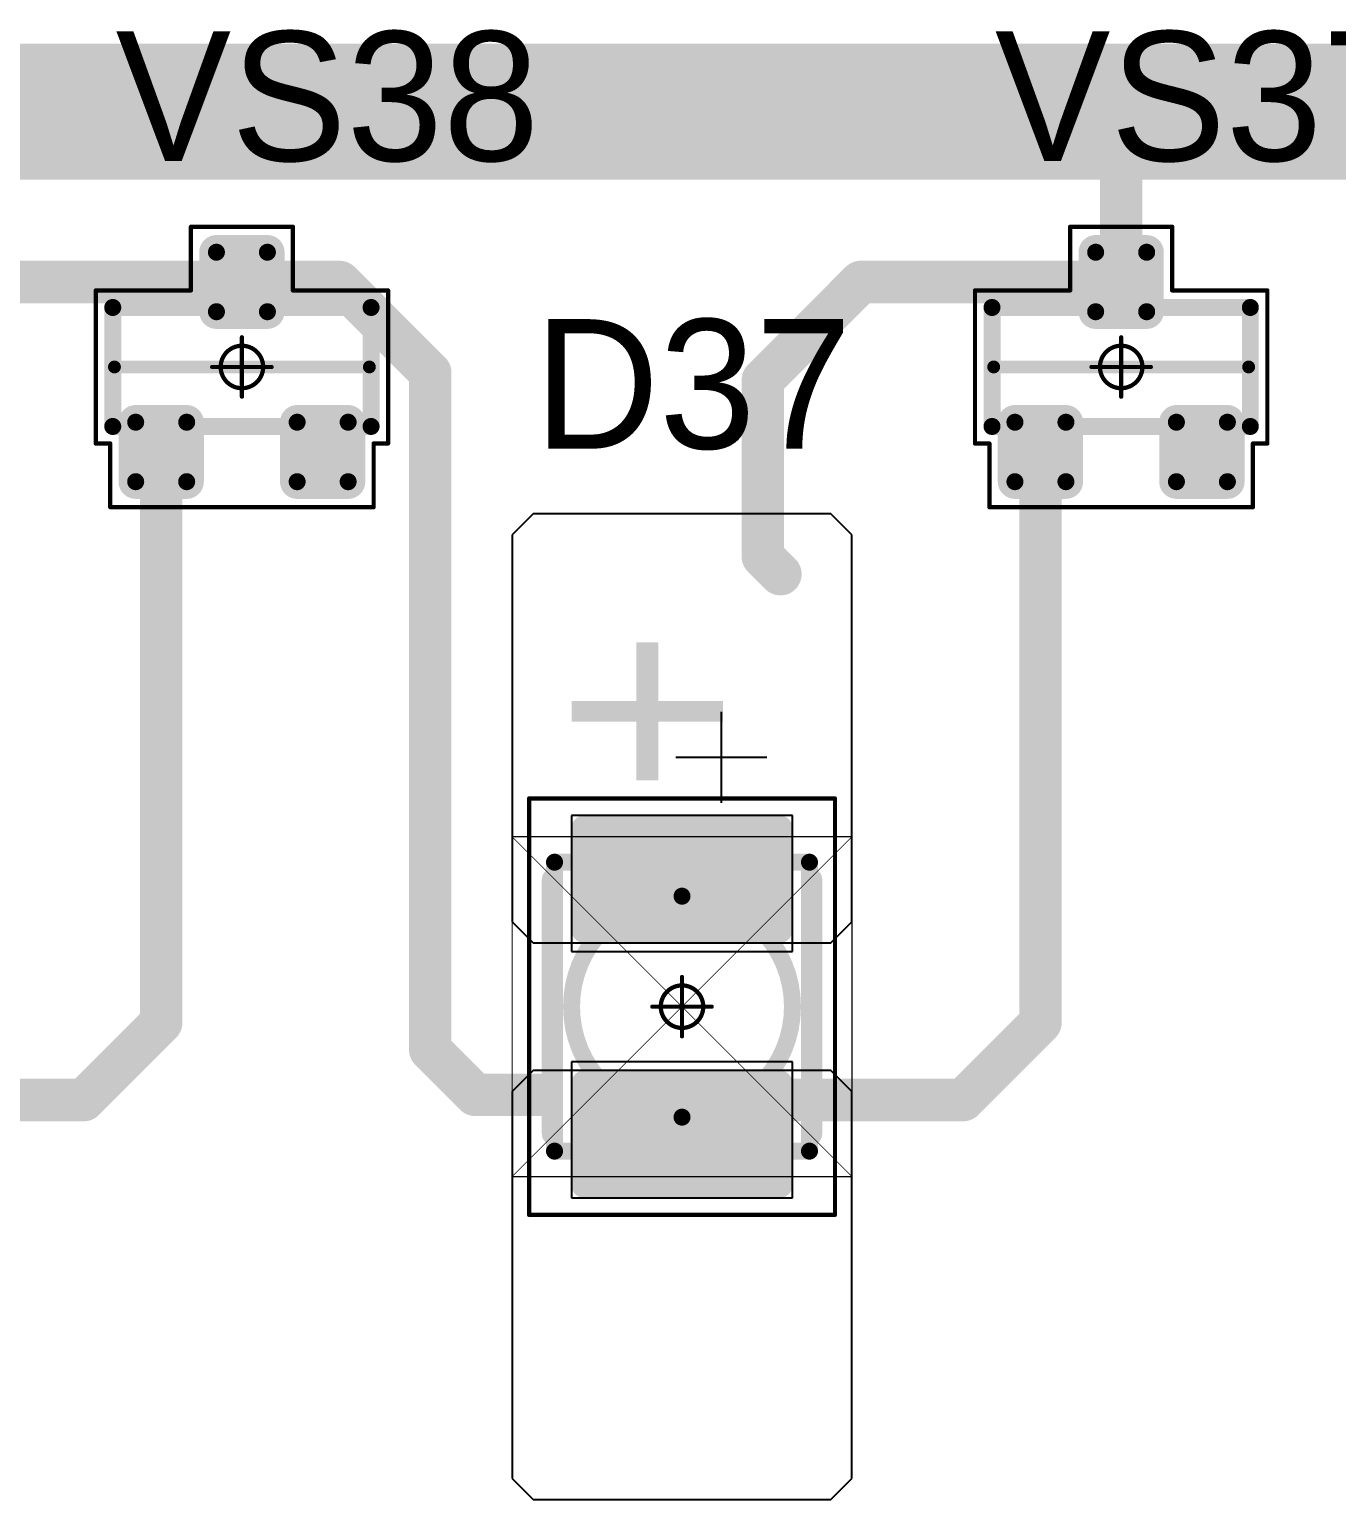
# Model space of a CAD drawing. Header units: millimetres. Extents: x 0 to 775, y 25 to 939.
# Drawn here: x 197.65 to 213.04, y 181.6 to 198.9 of the extents above; entities that cross this region are included whole.
import ezdxf

# ---------------------------------------------------------------- set-up
doc = ezdxf.new("R2010")
doc.units = ezdxf.units.MM
for name, color, linetype in [('Mechanical13', 56, 'Continuous'), ('Mechanical15', 56, 'Continuous'), ('Mechanical9', 56, 'Continuous'), ('TopLayer', 1, 'Continuous'), ('TopOverlay', 2, 'Continuous'), ('TopPaste', 8, 'Continuous'), ('TopSolder', 216, 'Continuous')]:
    doc.layers.add(name, color=color, linetype=linetype)

# ---------------------------------------------------------------- blocks, each defined once
blk = doc.blocks.new('SOT23_31')
at = {"layer": 'Mechanical13', "const_width": 0.2}
for points in [[(-0.7, 1.52), (0.7, 1.52)], [(-0.7, 1.52), (-0.7, -1.52)], [(0.7, 1.52), (0.7, -1.52)], [(-0.7, -1.52), (0.7, -1.52)]]:
    blk.add_lwpolyline(points, dxfattribs=at)
at = {"layer": 'Mechanical13', "const_width": 0.1}
for points in [[(-0.75, 1.52, 1), (-0.65, 1.52, 1)], [(-0.75, 1.52, 1), (-0.65, 1.52, 1)], [(0.65, 1.52, 1), (0.75, 1.52, 1)], [(0.65, 1.52, 1), (0.75, 1.52, 1)], [(-0.75, -1.52, 1), (-0.65, -1.52, 1)], [(-0.75, -1.52, 1), (-0.65, -1.52, 1)], [(0.65, -1.52, 1), (0.75, -1.52, 1)], [(0.65, -1.52, 1), (0.75, -1.52, 1)]]:
    blk.add_lwpolyline(points, format="xyb", close=True, dxfattribs=at)
at = {"layer": 'Mechanical15', "const_width": 0.05}
for points in [[(-0.9, 1.72), (-0.9, 1.55)], [(-0.9, 1.72), (0.9, 1.72)], [(0.9, 1.72), (0.9, 0.6)], [(-1.65, 1.55), (-1.65, -1.55)], [(-1.65, 1.55), (-0.9, 1.55)], [(0.9, 0.6), (1.65, 0.6)], [(1.65, 0.6), (1.65, -0.6)], [(0, 0.35), (0, -0.35)], [(-0.35, 0), (0.35, 0)], [(0.9, -0.6), (1.65, -0.6)], [(0.9, -0.6), (0.9, -1.72)], [(-1.65, -1.55), (-0.9, -1.55)], [(-0.9, -1.55), (-0.9, -1.72)], [(-0.9, -1.72), (0.9, -1.72)]]:
    blk.add_lwpolyline(points, dxfattribs=at)
at = {"layer": 'Mechanical15'}
for points, const_width in [([(-0.913, 1.72, 1), (-0.888, 1.72, 1)], 0.025), ([(-0.913, 1.72, 1), (-0.888, 1.72, 1)], 0.025), ([(0.888, 1.72, 1), (0.913, 1.72, 1)], 0.025), ([(0.888, 1.72, 1), (0.913, 1.72, 1)], 0.025), ([(-1.662, 1.55, 1), (-1.637, 1.55, 1)], 0.025), ([(-1.662, 1.55, 1), (-1.637, 1.55, 1)], 0.025), ([(-0.913, 1.55, 1), (-0.888, 1.55, 1)], 0.025), ([(-0.913, 1.55, 1), (-0.888, 1.55, 1)], 0.025), ([(0.888, 0.6, 1), (0.913, 0.6, 1)], 0.025), ([(0.888, 0.6, 1), (0.913, 0.6, 1)], 0.025), ([(1.637, 0.6, 1), (1.662, 0.6, 1)], 0.025), ([(1.637, 0.6, 1), (1.662, 0.6, 1)], 0.025), ([(-0.012, 0.35, 1), (0.012, 0.35, 1)], 0.025), ([(0.25, 0, 1), (-0.25, 0, 1)], 0.05), ([(-0.362, 0, 1), (-0.337, 0, 1)], 0.025), ([(-0.262, 0, 1), (-0.238, 0, 1)], 0.025), ([(0.238, 0, 1), (0.262, 0, 1)], 0.025), ([(0.337, 0, 1), (0.362, 0, 1)], 0.025), ([(-0.012, -0.35, 1), (0.012, -0.35, 1)], 0.025), ([(0.888, -0.6, 1), (0.913, -0.6, 1)], 0.025), ([(0.888, -0.6, 1), (0.913, -0.6, 1)], 0.025), ([(1.637, -0.6, 1), (1.662, -0.6, 1)], 0.025), ([(1.637, -0.6, 1), (1.662, -0.6, 1)], 0.025), ([(-1.662, -1.55, 1), (-1.637, -1.55, 1)], 0.025), ([(-1.662, -1.55, 1), (-1.637, -1.55, 1)], 0.025), ([(-0.913, -1.55, 1), (-0.888, -1.55, 1)], 0.025), ([(-0.913, -1.55, 1), (-0.888, -1.55, 1)], 0.025), ([(-0.913, -1.72, 1), (-0.888, -1.72, 1)], 0.025), ([(-0.913, -1.72, 1), (-0.888, -1.72, 1)], 0.025), ([(0.888, -1.72, 1), (0.913, -1.72, 1)], 0.025), ([(0.888, -1.72, 1), (0.913, -1.72, 1)], 0.025)]:
    blk.add_lwpolyline(points, format="xyb", close=True, dxfattribs=dict(at, const_width=const_width))
at = {"layer": 'TopLayer', "const_width": 0.1}
for points in [[(-1.4, 1.25, 1), (-1.3, 1.25, 1)], [(-0.7, 1.25, 1), (-0.6, 1.25, 1)], [(-1.4, 0.65, 1), (-1.3, 0.65, 1)], [(-0.7, 0.65, 1), (-0.6, 0.65, 1)], [(0.6, 0.3, 1), (0.7, 0.3, 1)], [(1.3, 0.3, 1), (1.4, 0.3, 1)], [(0.6, -0.3, 1), (0.7, -0.3, 1)], [(1.3, -0.3, 1), (1.4, -0.3, 1)], [(-1.4, -0.65, 1), (-1.3, -0.65, 1)], [(-0.7, -0.65, 1), (-0.6, -0.65, 1)], [(-1.4, -1.25, 1), (-1.3, -1.25, 1)], [(-0.7, -1.25, 1), (-0.6, -1.25, 1)]]:
    blk.add_lwpolyline(points, format="xyb", close=True, dxfattribs=at)
at = {"layer": 'TopLayer'}
for points in [[(-1.45, 1.25), (-1.45, 0.65), (-0.55, 1.25), (-0.55, 0.65)], [(-1.35, 1.35), (-1.35, 0.55), (-0.65, 1.35), (-0.65, 0.55)], [(0.65, 0.4), (0.65, -0.4), (1.35, 0.4), (1.35, -0.4)], [(0.55, 0.3), (0.55, -0.3), (1.45, 0.3), (1.45, -0.3)], [(-1.45, -0.65), (-1.45, -1.25), (-0.55, -0.65), (-0.55, -1.25)], [(-1.35, -0.55), (-1.35, -1.35), (-0.65, -0.55), (-0.65, -1.35)]]:
    blk.add_solid(points, dxfattribs=at)
at = {"layer": 'TopOverlay', "const_width": 0.15}
blk.add_lwpolyline([(0, 1.5), (0, -1.5)], dxfattribs=at)
at = {"layer": 'TopOverlay', "const_width": 0.075}
for points in [[(-0.038, 1.5, 1), (0.038, 1.5, 1)], [(-0.038, -1.5, 1), (0.038, -1.5, 1)]]:
    blk.add_lwpolyline(points, format="xyb", close=True, dxfattribs=at)
at = {"layer": 'TopPaste', "const_width": 0.075}
for points in [[(-1.387, 1.25, 1), (-1.313, 1.25, 1)], [(-0.687, 1.25, 1), (-0.613, 1.25, 1)], [(-1.387, 0.65, 1), (-1.313, 0.65, 1)], [(-0.687, 0.65, 1), (-0.613, 0.65, 1)], [(0.613, 0.3, 1), (0.687, 0.3, 1)], [(1.313, 0.3, 1), (1.387, 0.3, 1)], [(0.613, -0.3, 1), (0.687, -0.3, 1)], [(1.313, -0.3, 1), (1.387, -0.3, 1)], [(-1.387, -0.65, 1), (-1.313, -0.65, 1)], [(-0.687, -0.65, 1), (-0.613, -0.65, 1)], [(-1.387, -1.25, 1), (-1.313, -1.25, 1)], [(-0.687, -1.25, 1), (-0.613, -1.25, 1)]]:
    blk.add_lwpolyline(points, format="xyb", close=True, dxfattribs=at)
at = {"layer": 'TopPaste'}
for points in [[(-1.425, 1.25), (-1.425, 0.65), (-0.575, 1.25), (-0.575, 0.65)], [(-1.35, 1.325), (-1.35, 0.575), (-0.65, 1.325), (-0.65, 0.575)], [(0.65, 0.375), (0.65, -0.375), (1.35, 0.375), (1.35, -0.375)], [(0.575, 0.3), (0.575, -0.3), (1.425, 0.3), (1.425, -0.3)], [(-1.425, -0.65), (-1.425, -1.25), (-0.575, -0.65), (-0.575, -1.25)], [(-1.35, -0.575), (-1.35, -1.325), (-0.65, -0.575), (-0.65, -1.325)]]:
    blk.add_solid(points, dxfattribs=at)
at = {"layer": 'TopSolder', "const_width": 0.202}
for points in [[(-1.451, 1.25, 1), (-1.249, 1.25, 1)], [(-0.751, 1.25, 1), (-0.549, 1.25, 1)], [(-1.451, 0.65, 1), (-1.249, 0.65, 1)], [(-0.751, 0.65, 1), (-0.549, 0.65, 1)], [(0.549, 0.3, 1), (0.751, 0.3, 1)], [(1.249, 0.3, 1), (1.451, 0.3, 1)], [(0.549, -0.3, 1), (0.751, -0.3, 1)], [(1.249, -0.3, 1), (1.451, -0.3, 1)], [(-1.451, -0.65, 1), (-1.249, -0.65, 1)], [(-0.751, -0.65, 1), (-0.549, -0.65, 1)], [(-1.451, -1.25, 1), (-1.249, -1.25, 1)], [(-0.751, -1.25, 1), (-0.549, -1.25, 1)]]:
    blk.add_lwpolyline(points, format="xyb", close=True, dxfattribs=at)
at = {"layer": 'TopSolder'}
for points in [[(-1.35, 1.452), (-1.35, 0.448), (-0.65, 1.452), (-0.65, 0.448)], [(-1.552, 1.25), (-1.552, 0.65), (-0.448, 1.25), (-0.448, 0.65)], [(0.65, 0.502), (0.65, -0.502), (1.35, 0.502), (1.35, -0.502)], [(0.448, 0.3), (0.448, -0.3), (1.552, 0.3), (1.552, -0.3)], [(-1.35, -0.448), (-1.35, -1.452), (-0.65, -0.448), (-0.65, -1.452)], [(-1.552, -0.65), (-1.552, -1.25), (-0.448, -0.65), (-0.448, -1.25)]]:
    blk.add_solid(points, dxfattribs=at)
blk = doc.blocks.new('SOT23_32')
at = {"layer": 'Mechanical13', "const_width": 0.2}
for points in [[(-0.7, 1.52), (0.7, 1.52)], [(-0.7, 1.52), (-0.7, -1.52)], [(0.7, 1.52), (0.7, -1.52)], [(-0.7, -1.52), (0.7, -1.52)]]:
    blk.add_lwpolyline(points, dxfattribs=at)
at = {"layer": 'Mechanical13', "const_width": 0.1}
for points in [[(-0.75, 1.52, 1), (-0.65, 1.52, 1)], [(-0.75, 1.52, 1), (-0.65, 1.52, 1)], [(0.65, 1.52, 1), (0.75, 1.52, 1)], [(0.65, 1.52, 1), (0.75, 1.52, 1)], [(-0.75, -1.52, 1), (-0.65, -1.52, 1)], [(-0.75, -1.52, 1), (-0.65, -1.52, 1)], [(0.65, -1.52, 1), (0.75, -1.52, 1)], [(0.65, -1.52, 1), (0.75, -1.52, 1)]]:
    blk.add_lwpolyline(points, format="xyb", close=True, dxfattribs=at)
at = {"layer": 'Mechanical15', "const_width": 0.05}
for points in [[(-0.9, 1.72), (-0.9, 1.55)], [(-0.9, 1.72), (0.9, 1.72)], [(0.9, 1.72), (0.9, 0.6)], [(-1.65, 1.55), (-1.65, -1.55)], [(-1.65, 1.55), (-0.9, 1.55)], [(0.9, 0.6), (1.65, 0.6)], [(1.65, 0.6), (1.65, -0.6)], [(0, 0.35), (0, -0.35)], [(-0.35, 0), (0.35, 0)], [(0.9, -0.6), (1.65, -0.6)], [(0.9, -0.6), (0.9, -1.72)], [(-1.65, -1.55), (-0.9, -1.55)], [(-0.9, -1.55), (-0.9, -1.72)], [(-0.9, -1.72), (0.9, -1.72)]]:
    blk.add_lwpolyline(points, dxfattribs=at)
at = {"layer": 'Mechanical15'}
for points, const_width in [([(-0.913, 1.72, 1), (-0.888, 1.72, 1)], 0.025), ([(-0.913, 1.72, 1), (-0.888, 1.72, 1)], 0.025), ([(0.888, 1.72, 1), (0.913, 1.72, 1)], 0.025), ([(0.888, 1.72, 1), (0.913, 1.72, 1)], 0.025), ([(-1.662, 1.55, 1), (-1.637, 1.55, 1)], 0.025), ([(-1.662, 1.55, 1), (-1.637, 1.55, 1)], 0.025), ([(-0.913, 1.55, 1), (-0.888, 1.55, 1)], 0.025), ([(-0.913, 1.55, 1), (-0.888, 1.55, 1)], 0.025), ([(0.888, 0.6, 1), (0.913, 0.6, 1)], 0.025), ([(0.888, 0.6, 1), (0.913, 0.6, 1)], 0.025), ([(1.637, 0.6, 1), (1.662, 0.6, 1)], 0.025), ([(1.637, 0.6, 1), (1.662, 0.6, 1)], 0.025), ([(-0.012, 0.35, 1), (0.012, 0.35, 1)], 0.025), ([(0.25, 0, 1), (-0.25, 0, 1)], 0.05), ([(-0.362, 0, 1), (-0.337, 0, 1)], 0.025), ([(-0.262, 0, 1), (-0.238, 0, 1)], 0.025), ([(0.238, 0, 1), (0.262, 0, 1)], 0.025), ([(0.337, 0, 1), (0.362, 0, 1)], 0.025), ([(-0.012, -0.35, 1), (0.012, -0.35, 1)], 0.025), ([(0.888, -0.6, 1), (0.913, -0.6, 1)], 0.025), ([(0.888, -0.6, 1), (0.913, -0.6, 1)], 0.025), ([(1.637, -0.6, 1), (1.662, -0.6, 1)], 0.025), ([(1.637, -0.6, 1), (1.662, -0.6, 1)], 0.025), ([(-1.662, -1.55, 1), (-1.637, -1.55, 1)], 0.025), ([(-1.662, -1.55, 1), (-1.637, -1.55, 1)], 0.025), ([(-0.913, -1.55, 1), (-0.888, -1.55, 1)], 0.025), ([(-0.913, -1.55, 1), (-0.888, -1.55, 1)], 0.025), ([(-0.913, -1.72, 1), (-0.888, -1.72, 1)], 0.025), ([(-0.913, -1.72, 1), (-0.888, -1.72, 1)], 0.025), ([(0.888, -1.72, 1), (0.913, -1.72, 1)], 0.025), ([(0.888, -1.72, 1), (0.913, -1.72, 1)], 0.025)]:
    blk.add_lwpolyline(points, format="xyb", close=True, dxfattribs=dict(at, const_width=const_width))
at = {"layer": 'TopLayer', "const_width": 0.1}
for points in [[(-1.4, 1.25, 1), (-1.3, 1.25, 1)], [(-0.7, 1.25, 1), (-0.6, 1.25, 1)], [(-1.4, 0.65, 1), (-1.3, 0.65, 1)], [(-0.7, 0.65, 1), (-0.6, 0.65, 1)], [(0.6, 0.3, 1), (0.7, 0.3, 1)], [(1.3, 0.3, 1), (1.4, 0.3, 1)], [(0.6, -0.3, 1), (0.7, -0.3, 1)], [(1.3, -0.3, 1), (1.4, -0.3, 1)], [(-1.4, -0.65, 1), (-1.3, -0.65, 1)], [(-0.7, -0.65, 1), (-0.6, -0.65, 1)], [(-1.4, -1.25, 1), (-1.3, -1.25, 1)], [(-0.7, -1.25, 1), (-0.6, -1.25, 1)]]:
    blk.add_lwpolyline(points, format="xyb", close=True, dxfattribs=at)
at = {"layer": 'TopLayer'}
for points in [[(-1.45, 1.25), (-1.45, 0.65), (-0.55, 1.25), (-0.55, 0.65)], [(-1.35, 1.35), (-1.35, 0.55), (-0.65, 1.35), (-0.65, 0.55)], [(0.65, 0.4), (0.65, -0.4), (1.35, 0.4), (1.35, -0.4)], [(0.55, 0.3), (0.55, -0.3), (1.45, 0.3), (1.45, -0.3)], [(-1.45, -0.65), (-1.45, -1.25), (-0.55, -0.65), (-0.55, -1.25)], [(-1.35, -0.55), (-1.35, -1.35), (-0.65, -0.55), (-0.65, -1.35)]]:
    blk.add_solid(points, dxfattribs=at)
at = {"layer": 'TopOverlay', "const_width": 0.15}
blk.add_lwpolyline([(0, 1.5), (0, -1.5)], dxfattribs=at)
at = {"layer": 'TopOverlay', "const_width": 0.075}
for points in [[(-0.038, 1.5, 1), (0.038, 1.5, 1)], [(-0.038, -1.5, 1), (0.038, -1.5, 1)]]:
    blk.add_lwpolyline(points, format="xyb", close=True, dxfattribs=at)
at = {"layer": 'TopPaste', "const_width": 0.075}
for points in [[(-1.387, 1.25, 1), (-1.313, 1.25, 1)], [(-0.687, 1.25, 1), (-0.613, 1.25, 1)], [(-1.387, 0.65, 1), (-1.313, 0.65, 1)], [(-0.687, 0.65, 1), (-0.613, 0.65, 1)], [(0.613, 0.3, 1), (0.687, 0.3, 1)], [(1.313, 0.3, 1), (1.387, 0.3, 1)], [(0.613, -0.3, 1), (0.687, -0.3, 1)], [(1.313, -0.3, 1), (1.387, -0.3, 1)], [(-1.387, -0.65, 1), (-1.313, -0.65, 1)], [(-0.687, -0.65, 1), (-0.613, -0.65, 1)], [(-1.387, -1.25, 1), (-1.313, -1.25, 1)], [(-0.687, -1.25, 1), (-0.613, -1.25, 1)]]:
    blk.add_lwpolyline(points, format="xyb", close=True, dxfattribs=at)
at = {"layer": 'TopPaste'}
for points in [[(-1.425, 1.25), (-1.425, 0.65), (-0.575, 1.25), (-0.575, 0.65)], [(-1.35, 1.325), (-1.35, 0.575), (-0.65, 1.325), (-0.65, 0.575)], [(0.65, 0.375), (0.65, -0.375), (1.35, 0.375), (1.35, -0.375)], [(0.575, 0.3), (0.575, -0.3), (1.425, 0.3), (1.425, -0.3)], [(-1.425, -0.65), (-1.425, -1.25), (-0.575, -0.65), (-0.575, -1.25)], [(-1.35, -0.575), (-1.35, -1.325), (-0.65, -0.575), (-0.65, -1.325)]]:
    blk.add_solid(points, dxfattribs=at)
at = {"layer": 'TopSolder', "const_width": 0.202}
for points in [[(-1.451, 1.25, 1), (-1.249, 1.25, 1)], [(-0.751, 1.25, 1), (-0.549, 1.25, 1)], [(-1.451, 0.65, 1), (-1.249, 0.65, 1)], [(-0.751, 0.65, 1), (-0.549, 0.65, 1)], [(0.549, 0.3, 1), (0.751, 0.3, 1)], [(1.249, 0.3, 1), (1.451, 0.3, 1)], [(0.549, -0.3, 1), (0.751, -0.3, 1)], [(1.249, -0.3, 1), (1.451, -0.3, 1)], [(-1.451, -0.65, 1), (-1.249, -0.65, 1)], [(-0.751, -0.65, 1), (-0.549, -0.65, 1)], [(-1.451, -1.25, 1), (-1.249, -1.25, 1)], [(-0.751, -1.25, 1), (-0.549, -1.25, 1)]]:
    blk.add_lwpolyline(points, format="xyb", close=True, dxfattribs=at)
at = {"layer": 'TopSolder'}
for points in [[(-1.35, 1.452), (-1.35, 0.448), (-0.65, 1.452), (-0.65, 0.448)], [(-1.552, 1.25), (-1.552, 0.65), (-0.448, 1.25), (-0.448, 0.65)], [(0.65, 0.502), (0.65, -0.502), (1.35, 0.502), (1.35, -0.502)], [(0.448, 0.3), (0.448, -0.3), (1.552, 0.3), (1.552, -0.3)], [(-1.35, -0.448), (-1.35, -1.452), (-0.65, -0.448), (-0.65, -1.452)], [(-1.552, -0.65), (-1.552, -1.25), (-0.448, -0.65), (-0.448, -1.25)]]:
    blk.add_solid(points, dxfattribs=at)
blk = doc.blocks.new('T66G_125')
at = {"layer": 'Mechanical13'}
for p, q in [((2.936, 0.071), (2.936, -1)), ((2.4, -0.464), (3.471, -0.464))]:
    blk.add_line(p, q, dxfattribs=at)
at = {"layer": 'Mechanical13', "const_width": 0.2}
for points in [[(-1.7, 1.5), (-1.7, -1.5)], [(-1.7, 1.5), (1.7, 1.5)], [(1.7, 1.5), (1.7, -1.5)], [(-1.7, -1.5), (1.7, -1.5)]]:
    blk.add_lwpolyline(points, dxfattribs=at)
at = {"layer": 'Mechanical13'}
for points, const_width in [([(-1.75, 1.5, 1), (-1.65, 1.5, 1)], 0.1), ([(-1.75, 1.5, 1), (-1.65, 1.5, 1)], 0.1), ([(1.65, 1.5, 1), (1.75, 1.5, 1)], 0.1), ([(1.65, 1.5, 1), (1.75, 1.5, 1)], 0.1), ([(1.3, 0, 1), (-1.3, 0, 1)], 0.2), ([(-1.35, 0, 1), (-1.25, 0, 1)], 0.1), ([(1.25, 0, 1), (1.35, 0, 1)], 0.1), ([(-1.75, -1.5, 1), (-1.65, -1.5, 1)], 0.1), ([(-1.75, -1.5, 1), (-1.65, -1.5, 1)], 0.1), ([(1.65, -1.5, 1), (1.75, -1.5, 1)], 0.1), ([(1.65, -1.5, 1), (1.75, -1.5, 1)], 0.1)]:
    blk.add_lwpolyline(points, format="xyb", close=True, dxfattribs=dict(at, const_width=const_width))
at = {"layer": 'Mechanical15', "const_width": 0.05}
for points in [[(-2.45, 1.8), (2.45, 1.8)], [(-2.45, 1.8), (-2.45, -1.8)], [(2.45, 1.8), (2.45, -1.8)], [(0, 0.35), (0, -0.35)], [(-0.35, 0), (0.35, 0)], [(-2.45, -1.8), (2.45, -1.8)]]:
    blk.add_lwpolyline(points, dxfattribs=at)
at = {"layer": 'Mechanical15'}
for points, const_width in [([(-2.462, 1.8, 1), (-2.438, 1.8, 1)], 0.025), ([(-2.462, 1.8, 1), (-2.438, 1.8, 1)], 0.025), ([(2.438, 1.8, 1), (2.462, 1.8, 1)], 0.025), ([(2.438, 1.8, 1), (2.462, 1.8, 1)], 0.025), ([(-0.012, 0.35, 1), (0.012, 0.35, 1)], 0.025), ([(0.25, 0, 1), (-0.25, 0, 1)], 0.05), ([(-0.362, 0, 1), (-0.337, 0, 1)], 0.025), ([(-0.262, 0, 1), (-0.238, 0, 1)], 0.025), ([(0.238, 0, 1), (0.262, 0, 1)], 0.025), ([(0.337, 0, 1), (0.362, 0, 1)], 0.025), ([(-0.012, -0.35, 1), (0.012, -0.35, 1)], 0.025), ([(-2.462, -1.8, 1), (-2.438, -1.8, 1)], 0.025), ([(-2.462, -1.8, 1), (-2.438, -1.8, 1)], 0.025), ([(2.438, -1.8, 1), (2.462, -1.8, 1)], 0.025), ([(2.438, -1.8, 1), (2.462, -1.8, 1)], 0.025)]:
    blk.add_lwpolyline(points, format="xyb", close=True, dxfattribs=dict(at, const_width=const_width))
at = {"layer": 'TopLayer'}
for p, q in [((-5.55, 2), (-5.8, 1.75)), ((-1, 2), (-5.55, 2)), ((-0.75, 1.75), (-1, 2)), ((1, 2), (0.75, 1.75)), ((5.55, 2), (1, 2)), ((5.8, 1.75), (5.55, 2)), ((-5.8, 1.75), (-5.8, -1.75)), ((-0.75, -1.75), (-0.75, 1.75)), ((0.75, 1.75), (0.75, -1.75)), ((5.8, -1.75), (5.8, 1.75)), ((-5.8, -1.75), (-5.55, -2)), ((-1, -2), (-0.75, -1.75)), ((0.75, -1.75), (1, -2)), ((5.55, -2), (5.8, -1.75)), ((-5.55, -2), (-1, -2)), ((1, -2), (5.55, -2))]:
    blk.add_line(p, q, dxfattribs=at)
at = {"layer": 'TopLayer', "const_width": 0.15}
for points in [[(-2.175, 1.15, 1), (-2.025, 1.15, 1)], [(-0.975, 1.15, 1), (-0.825, 1.15, 1)], [(0.825, 1.15, 1), (0.975, 1.15, 1)], [(2.025, 1.15, 1), (2.175, 1.15, 1)], [(-2.175, -1.15, 1), (-2.025, -1.15, 1)], [(-0.975, -1.15, 1), (-0.825, -1.15, 1)], [(0.825, -1.15, 1), (0.975, -1.15, 1)], [(2.025, -1.15, 1), (2.175, -1.15, 1)]]:
    blk.add_lwpolyline(points, format="xyb", close=True, dxfattribs=at)
at = {"layer": 'TopLayer'}
for points in [[(-0.9, 1.3), (-2.1, 1.3), (-0.9, -1.3), (-2.1, -1.3)], [(2.1, 1.3), (0.9, 1.3), (2.1, -1.3), (0.9, -1.3)], [(-0.75, 1.15), (-2.25, 1.15), (-0.75, -1.15), (-2.25, -1.15)], [(2.25, 1.15), (0.75, 1.15), (2.25, -1.15), (0.75, -1.15)]]:
    blk.add_solid(points, dxfattribs=at)
at = {"layer": 'TopOverlay', "const_width": 0.25}
for points in [[(-1.5, 1.525), (1.5, 1.525)], [(-1.5, -1.525), (1.5, -1.525)]]:
    blk.add_lwpolyline(points, dxfattribs=at)
at = {"layer": 'TopOverlay', "const_width": 0.125}
for points in [[(-1.562, 1.525, 1), (-1.438, 1.525, 1)], [(1.438, 1.525, 1), (1.562, 1.525, 1)], [(-1.562, -1.525, 1), (-1.438, -1.525, 1)], [(1.438, -1.525, 1), (1.562, -1.525, 1)]]:
    blk.add_lwpolyline(points, format="xyb", close=True, dxfattribs=at)
at = {"layer": 'TopPaste', "const_width": 0.125}
for points in [[(-2.163, 1.15, 1), (-2.038, 1.15, 1)], [(-0.963, 1.15, 1), (-0.838, 1.15, 1)], [(0.838, 1.15, 1), (0.963, 1.15, 1)], [(2.038, 1.15, 1), (2.163, 1.15, 1)], [(-2.163, -1.15, 1), (-2.038, -1.15, 1)], [(-0.963, -1.15, 1), (-0.838, -1.15, 1)], [(0.838, -1.15, 1), (0.963, -1.15, 1)], [(2.038, -1.15, 1), (2.163, -1.15, 1)]]:
    blk.add_lwpolyline(points, format="xyb", close=True, dxfattribs=at)
at = {"layer": 'TopPaste'}
for points in [[(-0.9, 1.275), (-2.1, 1.275), (-0.9, -1.275), (-2.1, -1.275)], [(2.1, 1.275), (0.9, 1.275), (2.1, -1.275), (0.9, -1.275)], [(-0.775, 1.15), (-2.225, 1.15), (-0.775, -1.15), (-2.225, -1.15)], [(2.225, 1.15), (0.775, 1.15), (2.225, -1.15), (0.775, -1.15)]]:
    blk.add_solid(points, dxfattribs=at)
at = {"layer": 'TopSolder'}
for p, q in [((-2.25, 1.3), (-2.25, -1.3)), ((-0.65, 1.3), (-2.25, 1.3)), ((-0.65, -1.3), (-0.65, 1.3)), ((0.65, 1.3), (0.65, -1.3)), ((2.25, 1.3), (0.65, 1.3)), ((2.25, -1.3), (2.25, 1.3)), ((-2.25, -1.3), (-0.65, -1.3)), ((0.65, -1.3), (2.25, -1.3))]:
    blk.add_line(p, q, dxfattribs=at)
at = {"layer": 'TopOverlay'}
blk.add_text('+', height=2.5, dxfattribs=at).set_placement((2.5, -0.8))

msp = doc.modelspace()

# ---------------------------------------------------------------- linework, layer by layer
at = {"layer": 'Mechanical9'}
for points, const_width in [([(203.333, 189.4), (207.333, 189.4)], 0.0127), ([(203.333, 185.4), (203.333, 189.4)], 0.0127), ([(203.333, 185.4), (207.333, 189.4)], 0.01), ([(203.333, 189.4), (207.333, 185.4)], 0.01), ([(207.333, 185.4), (207.333, 189.4)], 0.0127), ([(203.333, 185.4), (207.333, 185.4)], 0.0127)]:
    msp.add_lwpolyline(points, dxfattribs=dict(at, const_width=const_width))
for points, const_width in [([(203.33, 189.4, 1), (203.336, 189.4, 1)], 0.00635), ([(203.33, 189.4, 1), (203.336, 189.4, 1)], 0.00635), ([(203.33, 189.4, 1), (203.335, 189.4, 1)], 0.005), ([(207.33, 189.4, 1), (207.336, 189.4, 1)], 0.00635), ([(207.33, 189.4, 1), (207.336, 189.4, 1)], 0.00635), ([(207.33, 189.4, 1), (207.335, 189.4, 1)], 0.005), ([(203.33, 185.4, 1), (203.336, 185.4, 1)], 0.00635), ([(203.33, 185.4, 1), (203.336, 185.4, 1)], 0.00635), ([(203.33, 185.4, 1), (203.335, 185.4, 1)], 0.005), ([(207.33, 185.4, 1), (207.336, 185.4, 1)], 0.00635), ([(207.33, 185.4, 1), (207.336, 185.4, 1)], 0.00635), ([(207.33, 185.4, 1), (207.335, 185.4, 1)], 0.005)]:
    msp.add_lwpolyline(points, format="xyb", close=True, dxfattribs=dict(at, const_width=const_width))
at = {"layer": 'TopLayer'}
for points, const_width in [([(179.085, 197.93), (210.363, 197.93)], 1.6), ([(210.363, 197.93), (242.074, 197.93)], 1.6), ([(210.363, 197.93), (210.501, 197.792)], 0.5), ([(210.501, 195.927), (210.501, 197.792)], 0.5), ([(197.089, 195.927), (200.154, 195.927)], 0.5), ([(200.154, 195.927), (201.304, 195.927)], 0.5), ([(201.304, 195.927), (202.37, 194.86)], 0.5), ([(206.285, 194.775), (207.436, 195.927)], 0.5), ([(207.436, 195.927), (210.501, 195.927)], 0.5), ([(202.37, 186.893), (202.37, 194.86)], 0.5), ([(206.285, 192.695), (206.285, 194.775)], 0.5), ([(199.204, 187.212), (199.204, 193.927)], 0.5), ([(209.551, 187.212), (209.551, 193.927)], 0.5), ([(206.285, 192.695), (206.491, 192.489)], 0.5), ([(198.293, 186.301), (199.204, 187.212)], 0.5), ([(208.64, 186.301), (209.551, 187.212)], 0.5), ([(202.37, 186.893), (202.901, 186.362)], 0.5), ([(195.852, 186.301), (198.293, 186.301)], 0.5), ([(202.901, 186.362), (203.659, 186.362)], 0.5), ([(206.199, 186.301), (208.64, 186.301)], 0.5)]:
    msp.add_lwpolyline(points, dxfattribs=dict(at, const_width=const_width))
for points, const_width in [([(209.963, 197.93, 1), (210.763, 197.93, 1)], 0.8), ([(209.963, 197.93, 1), (210.763, 197.93, 1)], 0.8), ([(210.238, 197.93, 1), (210.488, 197.93, 1)], 0.25), ([(210.376, 197.792, 1), (210.626, 197.792, 1)], 0.25), ([(210.376, 197.792, 1), (210.626, 197.792, 1)], 0.25), ([(200.029, 195.927, 1), (200.279, 195.927, 1)], 0.25), ([(200.029, 195.927, 1), (200.279, 195.927, 1)], 0.25), ([(201.179, 195.927, 1), (201.429, 195.927, 1)], 0.25), ([(201.179, 195.927, 1), (201.429, 195.927, 1)], 0.25), ([(207.311, 195.927, 1), (207.561, 195.927, 1)], 0.25), ([(207.311, 195.927, 1), (207.561, 195.927, 1)], 0.25), ([(210.376, 195.927, 1), (210.626, 195.927, 1)], 0.25), ([(210.376, 195.927, 1), (210.626, 195.927, 1)], 0.25), ([(202.245, 194.86, 1), (202.495, 194.86, 1)], 0.25), ([(202.245, 194.86, 1), (202.495, 194.86, 1)], 0.25), ([(206.16, 194.775, 1), (206.41, 194.775, 1)], 0.25), ([(206.16, 194.775, 1), (206.41, 194.775, 1)], 0.25), ([(199.079, 193.927, 1), (199.329, 193.927, 1)], 0.25), ([(209.426, 193.927, 1), (209.676, 193.927, 1)], 0.25), ([(206.16, 192.695, 1), (206.41, 192.695, 1)], 0.25), ([(206.16, 192.695, 1), (206.41, 192.695, 1)], 0.25), ([(206.366, 192.489, 1), (206.616, 192.489, 1)], 0.25), ([(199.079, 187.212, 1), (199.329, 187.212, 1)], 0.25), ([(199.079, 187.212, 1), (199.329, 187.212, 1)], 0.25), ([(209.426, 187.212, 1), (209.676, 187.212, 1)], 0.25), ([(209.426, 187.212, 1), (209.676, 187.212, 1)], 0.25), ([(202.245, 186.893, 1), (202.495, 186.893, 1)], 0.25), ([(202.245, 186.893, 1), (202.495, 186.893, 1)], 0.25), ([(198.168, 186.301, 1), (198.418, 186.301, 1)], 0.25), ([(198.168, 186.301, 1), (198.418, 186.301, 1)], 0.25), ([(202.776, 186.362, 1), (203.026, 186.362, 1)], 0.25), ([(202.776, 186.362, 1), (203.026, 186.362, 1)], 0.25), ([(203.534, 186.362, 1), (203.784, 186.362, 1)], 0.25), ([(206.074, 186.301, 1), (206.324, 186.301, 1)], 0.25), ([(208.515, 186.301, 1), (208.765, 186.301, 1)], 0.25), ([(208.515, 186.301, 1), (208.765, 186.301, 1)], 0.25)]:
    msp.add_lwpolyline(points, format="xyb", close=True, dxfattribs=dict(at, const_width=const_width))

# ---------------------------------------------------------------- block references
at = {"rotation": 90}
for name, p in [('SOT23_31', (200.154, 194.927)), ('SOT23_32', (210.501, 194.927)), ('T66G_125', (205.333, 187.4))]:
    msp.add_blockref(name, p, dxfattribs=at)

# ---------------------------------------------------------------- texts
at = {"layer": 'TopOverlay'}
for s, p in [('VS38', (198.668, 197.352)), ('VS37', (209.015, 197.352)), ('D37', (203.593, 193.966))]:
    msp.add_text(s, height=1.524, dxfattribs=at).set_placement(p)

doc.saveas('drawing.dxf')
